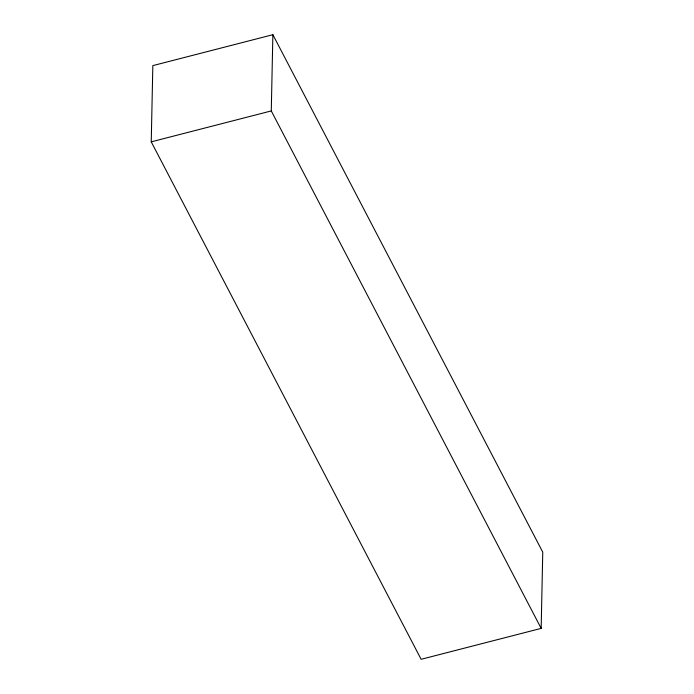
<?xml version="1.0" encoding="UTF-8"?>
<svg xmlns="http://www.w3.org/2000/svg" width="694" height="694" viewBox="0 0 694 694"><rect width="100%" height="100%" fill="white"/><g stroke="black" fill="none" stroke-linecap="round" stroke-linejoin="round"><path stroke-width="1.04" d="M151.24 141.845L152.836 65.618L272.872 34.7L542.76 552.155L541.164 628.382L421.128 659.3L151.24 141.845L271.276 110.927L272.872 34.7M271.276 110.927L541.164 628.382"/></g></svg>
